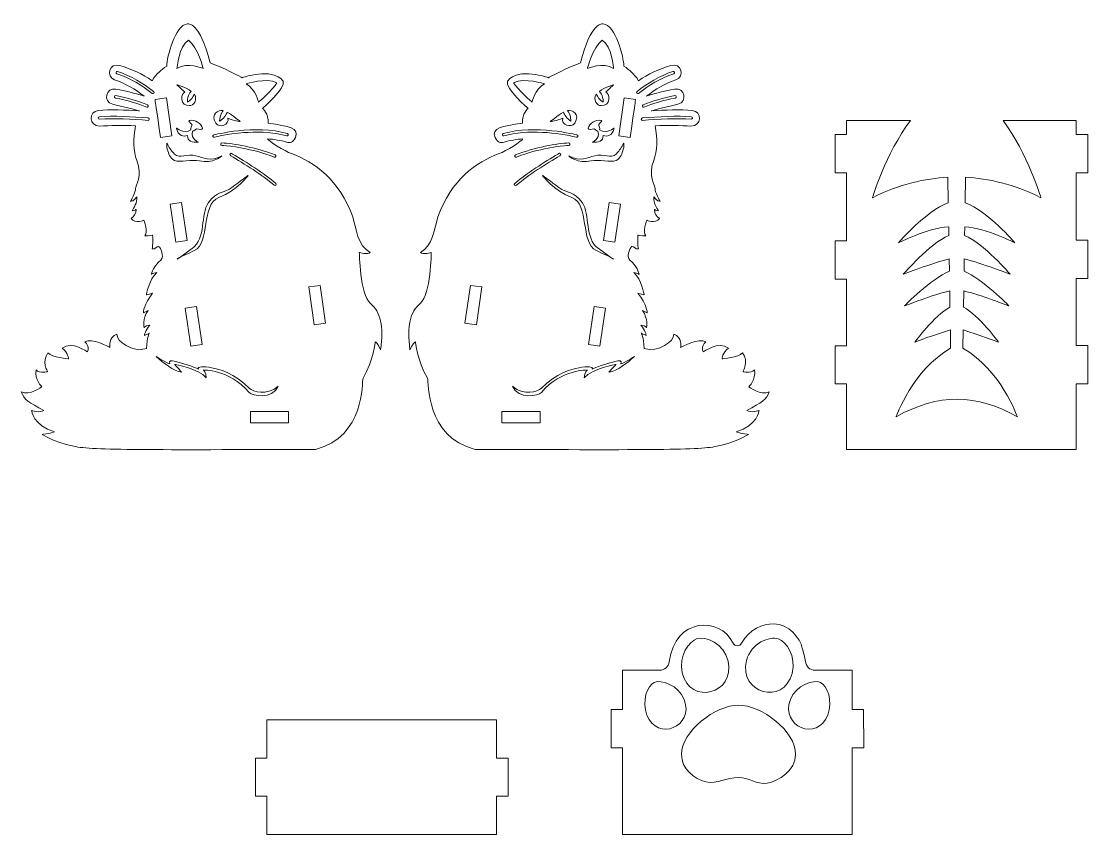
# Model space of a CAD drawing. Header units: inches. Extents: x 48 to 838, y 166 to 767.
import ezdxf

# ---------------------------------------------------------------- set-up
doc = ezdxf.new("R2010")
doc.units = ezdxf.units.IN
doc.header["$MEASUREMENT"] = 0
doc.layers.add('_U+0421_U+043B_U+043E_U+0439 1', color=7, linetype='Continuous')

# ---------------------------------------------------------------- blocks, each defined once
blk = doc.blocks.new('block 2')
at = {"layer": '_U+0421_U+043B_U+043E_U+0439 1', "color": 1, "lineweight": 9, "true_color": 0xff0000}
for points in [[(162.39, 604.01), (158.29, 632.04), (166.7, 633.28), (170.79, 605.25), (162.39, 604.01)], [(479.19, 605.25), (483.28, 633.28), (491.69, 632.04), (487.59, 604.01), (479.19, 605.25)], [(264.95, 542.85), (260.86, 570.88), (269.32, 572.09), (273.41, 544.05), (264.95, 542.85)], [(376.57, 544.05), (380.66, 572.09), (389.12, 570.88), (385.03, 542.85), (376.57, 544.05)], [(181.9, 528.34), (173.49, 527.09), (169.4, 555.13), (177.8, 556.37), (181.9, 528.34)], [(472.18, 556.37), (480.58, 555.13), (476.49, 527.09), (468.08, 528.34), (472.18, 556.37)], [(246, 470.35), (217.67, 470.35), (217.67, 478.85), (246, 478.85), (246, 470.35)], [(403.98, 478.85), (432.31, 478.85), (432.31, 470.35), (403.98, 470.35), (403.98, 478.85)]]:
    blk.add_lwpolyline(points, dxfattribs=at)
for points, knots in [([(306.42, 558.79), (298.72, 565.28), (298.32, 596.47), (298.32, 596.47), (298.32, 596.47), (304.8, 594.45), (306.42, 596.47), (297.1, 600.93), (295.89, 614.7), (293.46, 622.81), (283.73, 649.95), (265, 663.41), (248.19, 669.56), (243.06, 671.44), (230.83, 678.9), (230.46, 680.62), (234.97, 679.95), (240.23, 679.55), (244.44, 678), (246.76, 677.14), (249.5, 677.96), (251, 681.37), (254.21, 688.68), (246.23, 689.78), (230.88, 692.08), (231.35, 699.4), (226.61, 703.03), (226.61, 703.03), (226.61, 703.03), (243.76, 717.8), (242, 723.29), (233.49, 733.82), (211.62, 725.72), (211.62, 725.72), (211.62, 725.72), (196.62, 733.82), (187.85, 736.66), (180.29, 767.45), (171.14, 765.63), (171.14, 765.63), (161.65, 764.61), (155.91, 740.91), (155.7, 734.23), (151.33, 731.35), (148.48, 729.26), (144.93, 723.54), (138.04, 728.41), (129.45, 732.07), (121, 734.75), (113.21, 737.21), (110.18, 726.45), (117.13, 724.25), (124.95, 721.77), (132.53, 716.85), (139, 712.15), (139, 712.15), (125.21, 716.13), (118.13, 717.37), (110.43, 718.73), (108.39, 707.82), (115.69, 706.12), (122.13, 704.63), (135.5, 701.19), (135.5, 701.19), (125.44, 701.85), (113.46, 702.35), (105.06, 701.56), (97.69, 700.86), (97.96, 689.73), (106.06, 690), (113.44, 690.24), (123.42, 690.69), (132.65, 690.12), (130.88, 680.51), (130.78, 671.7), (133.62, 664.54), (138.28, 652.79), (132.2, 645.9), (132.61, 643.67), (133.01, 641.44), (128.86, 634.2), (128.86, 634.2), (128.86, 634.2), (131.9, 634.5), (133.57, 637.54), (134.03, 633.29), (131.29, 629.34), (130.08, 627.21), (132.05, 627.21), (133.11, 628.28), (133.11, 628.28), (132.91, 624.63), (131.49, 623.31), (129.27, 621.59), (132.61, 617.34), (138.79, 620.28), (138.79, 620.28), (138.79, 620.28), (142.33, 611.06), (139.39, 608.83), (143.34, 608.22), (145.27, 609.33), (145.27, 609.33), (145.27, 609.33), (145.67, 601.23), (144.86, 599), (147.19, 598.4), (148.21, 601.13), (149.73, 600.73), (151.25, 600.32), (154.08, 593.48), (151.35, 590.75), (146.17, 586.86), (144.53, 580.8), (144.37, 580.17), (144.44, 580.38), (144.94, 581.11), (148.31, 581.63), (142.54, 576.47), (140.71, 565.07), (140.71, 565.07), (140.71, 565.07), (141.32, 565.07), (145.27, 566.29), (138.74, 558.39), (138.43, 551.85), (138.43, 551.85), (138.43, 551.85), (141.93, 553.42), (141.93, 553.42), (137.47, 547.35), (138.99, 540.76), (138.99, 540.76), (138.99, 540.76), (138.89, 541.98), (143.14, 542.59), (139.8, 538.94), (139.19, 534.99), (139.19, 534.99), (139.19, 534.99), (142.84, 536.81), (142.84, 536.81), (142.84, 536.81), (141.02, 534.08), (140.71, 525.26), (130.38, 522.23), (118.23, 530.74), (118.83, 535.9), (112.45, 533.77), (113.67, 526.18), (113.67, 526.18), (113.67, 526.18), (99.69, 533.77), (95.13, 530.31), (99.08, 526.85), (96.96, 522.83), (96.96, 522.83), (96.96, 522.83), (85.41, 531.34), (78.33, 525.57), (82.81, 522.23), (82.98, 517.73), (82.98, 517.73), (82.98, 517.73), (70.82, 518.58), (67.78, 522.23), (62.92, 515.54), (67.48, 508.25), (67.48, 508.25), (67.48, 508.25), (61.71, 506.73), (58.97, 509.46), (57.76, 502.17), (63.23, 497.01), (63.23, 497.01), (63.23, 497.01), (54.11, 490.02), (48.03, 493.36), (49.85, 487.28), (53.81, 485.76), (64.74, 479.38), (61.4, 477.56), (55.63, 479.38), (55.63, 479.38), (55.63, 479.38), (56.54, 468.44), (72.65, 463.58), (68.09, 462.37), (63.53, 461.76), (63.53, 461.76), (63.53, 461.76), (70.81, 456.62), (86.93, 453), (101.11, 449.82), (143.82, 450.54), (265.88, 450.54), (302.85, 460.45), (299.94, 500.45), (301.15, 503.29), (308.85, 516.66), (310.07, 530.31), (310.07, 530.31), (310.07, 530.31), (312.5, 528.81), (314.12, 524.36), (316.55, 542.18), (314.12, 552.31), (306.42, 558.79)], [0, 0, 0, 0, 1, 1, 1, 2, 2, 2, 3, 3, 3, 4, 4, 4, 5, 5, 5, 6, 6, 6, 7, 7, 7, 8, 8, 8, 9, 9, 9, 10, 10, 10, 11, 11, 11, 12, 12, 12, 13, 13, 13, 14, 14, 14, 15, 15, 15, 16, 16, 16, 17, 17, 17, 18, 18, 18, 19, 19, 19, 20, 20, 20, 21, 21, 21, 22, 22, 22, 23, 23, 23, 24, 24, 24, 25, 25, 25, 26, 26, 26, 27, 27, 27, 28, 28, 28, 29, 29, 29, 30, 30, 30, 31, 31, 31, 32, 32, 32, 33, 33, 33, 34, 34, 34, 35, 35, 35, 36, 36, 36, 37, 37, 37, 38, 38, 38, 39, 39, 39, 40, 40, 40, 41, 41, 41, 42, 42, 42, 43, 43, 43, 44, 44, 44, 45, 45, 45, 46, 46, 46, 47, 47, 47, 48, 48, 48, 49, 49, 49, 50, 50, 50, 51, 51, 51, 52, 52, 52, 53, 53, 53, 54, 54, 54, 55, 55, 55, 56, 56, 56, 57, 57, 57, 58, 58, 58, 59, 59, 59, 60, 60, 60, 61, 61, 61, 62, 62, 62, 63, 63, 63, 64, 64, 64, 65, 65, 65, 66, 66, 66, 67, 67, 67, 68, 68, 68, 69, 69, 69, 69]), ([(335.86, 524.36), (337.48, 528.81), (339.91, 530.31), (339.91, 530.31), (339.91, 530.31), (341.13, 516.66), (348.83, 503.29), (350.04, 500.45), (347.13, 460.45), (384.1, 450.54), (506.16, 450.54), (548.87, 449.82), (563.05, 453), (579.17, 456.62), (586.45, 461.76), (586.45, 461.76), (586.45, 461.76), (581.89, 462.37), (577.33, 463.58), (593.44, 468.44), (594.35, 479.38), (594.35, 479.38), (594.35, 479.38), (588.58, 477.56), (585.24, 479.38), (596.17, 485.76), (600.13, 487.28), (601.95, 493.36), (595.87, 490.02), (586.76, 497.01), (586.76, 497.01), (586.76, 497.01), (592.22, 502.17), (591.01, 509.46), (588.27, 506.73), (582.5, 508.25), (582.5, 508.25), (582.5, 508.25), (587.06, 515.54), (582.2, 522.23), (579.16, 518.58), (567, 517.73), (567, 517.73), (567, 517.73), (567.17, 522.23), (571.65, 525.57), (564.57, 531.34), (553.03, 522.83), (553.03, 522.83), (553.03, 522.83), (550.9, 526.85), (554.85, 530.31), (550.29, 533.77), (536.31, 526.18), (536.31, 526.18), (536.31, 526.18), (537.53, 533.77), (531.15, 535.9), (531.75, 530.73), (519.6, 522.23), (509.27, 525.26), (508.96, 534.08), (507.14, 536.81), (507.14, 536.81), (507.14, 536.81), (510.79, 534.99), (510.79, 534.99), (510.79, 534.99), (510.18, 538.94), (506.84, 542.59), (511.09, 541.98), (510.99, 540.76), (510.99, 540.76), (510.99, 540.76), (512.51, 547.35), (508.05, 553.42), (508.05, 553.42), (511.55, 551.85), (511.55, 551.85), (511.55, 551.85), (511.24, 558.39), (504.71, 566.29), (508.66, 565.07), (509.27, 565.07), (509.27, 565.07), (509.27, 565.07), (507.45, 576.47), (501.67, 581.63), (505.04, 581.11), (505.54, 580.38), (505.61, 580.17), (505.45, 580.8), (503.82, 586.86), (498.63, 590.75), (495.9, 593.48), (498.73, 600.32), (500.25, 600.73), (501.77, 601.13), (502.79, 598.4), (505.12, 599), (504.31, 601.23), (504.71, 609.33), (504.71, 609.33), (504.71, 609.33), (506.64, 608.22), (510.59, 608.83), (507.65, 611.06), (511.19, 620.28), (511.19, 620.28), (511.19, 620.28), (517.37, 617.34), (520.72, 621.59), (518.49, 623.31), (517.07, 624.63), (516.87, 628.28), (516.87, 628.28), (517.93, 627.21), (519.91, 627.21), (518.69, 629.34), (515.96, 633.29), (516.41, 637.54), (518.08, 634.5), (521.12, 634.2), (521.12, 634.2), (521.12, 634.2), (516.97, 641.44), (517.37, 643.67), (517.78, 645.9), (511.7, 652.79), (516.36, 664.54), (519.2, 671.7), (519.1, 680.51), (517.33, 690.12), (526.57, 690.69), (536.54, 690.24), (543.92, 690), (552.02, 689.73), (552.3, 700.86), (544.92, 701.56), (536.53, 702.35), (524.54, 701.85), (514.48, 701.19), (514.48, 701.19), (527.86, 704.63), (534.29, 706.12), (541.59, 707.82), (539.55, 718.73), (531.86, 717.37), (524.77, 716.13), (510.98, 712.15), (510.98, 712.15), (517.45, 716.85), (525.03, 721.77), (532.86, 724.25), (539.81, 726.45), (536.78, 737.21), (528.98, 734.75), (520.53, 732.07), (511.95, 728.41), (505.05, 723.54), (501.51, 729.26), (498.65, 731.35), (494.28, 734.23), (494.08, 740.91), (488.33, 764.61), (478.85, 765.63), (478.85, 765.63), (469.69, 767.45), (462.13, 736.66), (453.36, 733.82), (438.37, 725.72), (438.37, 725.72), (438.37, 725.72), (416.49, 733.82), (407.98, 723.29), (406.22, 717.8), (423.38, 703.03), (423.38, 703.03), (423.38, 703.03), (418.63, 699.4), (419.1, 692.08), (403.75, 689.78), (395.78, 688.68), (398.98, 681.37), (400.48, 677.96), (403.22, 677.14), (405.54, 678), (409.76, 679.55), (415.01, 679.95), (419.52, 680.62), (419.16, 678.9), (406.92, 671.44), (401.79, 669.56), (384.98, 663.41), (366.25, 649.95), (356.52, 622.81), (354.09, 614.7), (352.88, 600.93), (343.56, 596.47), (345.18, 594.45), (351.66, 596.47), (351.66, 596.47), (351.66, 596.47), (351.26, 565.28), (343.56, 558.79), (335.86, 552.31), (333.43, 542.18), (335.86, 524.36)], [0, 0, 0, 0, 1, 1, 1, 2, 2, 2, 3, 3, 3, 4, 4, 4, 5, 5, 5, 6, 6, 6, 7, 7, 7, 8, 8, 8, 9, 9, 9, 10, 10, 10, 11, 11, 11, 12, 12, 12, 13, 13, 13, 14, 14, 14, 15, 15, 15, 16, 16, 16, 17, 17, 17, 18, 18, 18, 19, 19, 19, 20, 20, 20, 21, 21, 21, 22, 22, 22, 23, 23, 23, 24, 24, 24, 25, 25, 25, 26, 26, 26, 27, 27, 27, 28, 28, 28, 29, 29, 29, 30, 30, 30, 31, 31, 31, 32, 32, 32, 33, 33, 33, 34, 34, 34, 35, 35, 35, 36, 36, 36, 37, 37, 37, 38, 38, 38, 39, 39, 39, 40, 40, 40, 41, 41, 41, 42, 42, 42, 43, 43, 43, 44, 44, 44, 45, 45, 45, 46, 46, 46, 47, 47, 47, 48, 48, 48, 49, 49, 49, 50, 50, 50, 51, 51, 51, 52, 52, 52, 53, 53, 53, 54, 54, 54, 55, 55, 55, 56, 56, 56, 57, 57, 57, 58, 58, 58, 59, 59, 59, 60, 60, 60, 61, 61, 61, 62, 62, 62, 63, 63, 63, 64, 64, 64, 65, 65, 65, 66, 66, 66, 67, 67, 67, 68, 68, 68, 69, 69, 69, 69]), ([(171.84, 753.41), (178.88, 748.01), (182.73, 732.57), (182.73, 732.57), (182.73, 732.57), (170.94, 737.52), (163.3, 732.57), (163.3, 732.57), (164.49, 749.39), (171.84, 753.41)], [0, 0, 0, 0, 1, 1, 1, 2, 2, 2, 3, 3, 3, 3]), ([(486.68, 732.57), (479.04, 737.52), (467.25, 732.57), (467.25, 732.57), (467.25, 732.57), (471.1, 748.01), (478.14, 753.41), (485.49, 749.39), (486.68, 732.57), (486.68, 732.57)], [0, 0, 0, 0, 1, 1, 1, 2, 2, 2, 3, 3, 3, 3]), ([(144.85, 714.13), (137.36, 720.02), (128.68, 725.45), (118.81, 728.57), (117.68, 728.93), (118.22, 730.64), (119.35, 730.28), (129.44, 727.09), (138.36, 721.51), (145.96, 715.54), (146.89, 714.82), (145.78, 713.41), (144.85, 714.13)], [0, 0, 0, 0, 1, 1, 1, 2, 2, 2, 3, 3, 3, 4, 4, 4, 4]), ([(504.02, 715.54), (511.62, 721.51), (520.54, 727.09), (530.63, 730.28), (531.76, 730.64), (532.3, 728.93), (531.17, 728.57), (521.3, 725.45), (512.62, 720.02), (505.13, 714.13), (504.2, 713.41), (503.09, 714.82), (504.02, 715.54)], [0, 0, 0, 0, 1, 1, 1, 2, 2, 2, 3, 3, 3, 4, 4, 4, 4]), ([(173.87, 715.64), (173.87, 715.64), (170.88, 712.84), (171.11, 707.74), (173.45, 708.97), (175.26, 711.68), (176.26, 713.46), (178.64, 709.53), (175.6, 704.89), (172.53, 705.08), (169.35, 705.28), (167.27, 706.07), (166.84, 709.84), (166.52, 712.71), (167.68, 714.55), (169.12, 714.92), (167.83, 716.23), (164.38, 719.5), (163.3, 720.45), (163.3, 720.45), (169.98, 718.64), (173.87, 715.64)], [0, 0, 0, 0, 1, 1, 1, 2, 2, 2, 3, 3, 3, 4, 4, 4, 5, 5, 5, 6, 6, 6, 7, 7, 7, 7]), ([(237.34, 722.04), (234.64, 717.09), (223.7, 707.65), (223.7, 707.65), (223.7, 707.65), (221.9, 716.79), (214.56, 721.29), (214.56, 721.29), (229.4, 725.94), (237.34, 722.04)], [0, 0, 0, 0, 1, 1, 1, 2, 2, 2, 3, 3, 3, 3]), ([(435.42, 721.29), (428.08, 716.79), (426.28, 707.65), (426.28, 707.65), (426.28, 707.65), (415.34, 717.09), (412.64, 722.04), (420.59, 725.94), (435.42, 721.29), (435.42, 721.29)], [0, 0, 0, 0, 1, 1, 1, 2, 2, 2, 3, 3, 3, 3]), ([(486.68, 720.45), (485.6, 719.5), (482.15, 716.24), (480.86, 714.92), (482.3, 714.55), (483.46, 712.71), (483.14, 709.84), (482.71, 706.07), (480.63, 705.28), (477.45, 705.08), (474.38, 704.89), (471.34, 709.54), (473.72, 713.46), (474.72, 711.68), (476.53, 708.97), (478.87, 707.74), (479.11, 712.84), (476.11, 715.64), (476.11, 715.64), (480, 718.64), (486.68, 720.45), (486.68, 720.45)], [0, 0, 0, 0, 1, 1, 1, 2, 2, 2, 3, 3, 3, 4, 4, 4, 5, 5, 5, 6, 6, 6, 7, 7, 7, 7]), ([(117.73, 710.68), (116.56, 710.88), (116.86, 712.65), (118.04, 712.45), (126.61, 710.95), (134.88, 708.23), (141.52, 705.64), (142.59, 705.22), (141.98, 703.53), (140.86, 703.96), (134.32, 706.52), (126.17, 709.2), (117.73, 710.68)], [0, 0, 0, 0, 1, 1, 1, 2, 2, 2, 3, 3, 3, 4, 4, 4, 4]), ([(151.14, 681.51), (147.46, 706.71), (147.65, 705.35), (147.04, 709.54), (147.04, 709.54), (155.45, 710.78), (155.45, 710.78), (155.45, 710.78), (159.54, 682.75), (159.54, 682.75), (159.54, 682.75), (151.14, 681.51), (151.14, 681.51)], [0, 0, 0, 0, 1, 1, 1, 2, 2, 2, 3, 3, 3, 4, 4, 4, 4]), ([(490.44, 682.75), (490.44, 682.75), (494.53, 710.78), (494.53, 710.78), (494.53, 710.78), (502.94, 709.54), (502.94, 709.54), (502.33, 705.35), (502.52, 706.71), (498.84, 681.51), (498.84, 681.51), (490.44, 682.75), (490.44, 682.75)], [0, 0, 0, 0, 1, 1, 1, 2, 2, 2, 3, 3, 3, 4, 4, 4, 4]), ([(509.12, 703.96), (508, 703.53), (507.39, 705.22), (508.47, 705.64), (515.1, 708.23), (523.38, 710.95), (531.94, 712.45), (533.12, 712.65), (533.42, 710.88), (532.26, 710.68), (523.81, 709.2), (515.66, 706.52), (509.12, 703.96)], [0, 0, 0, 0, 1, 1, 1, 2, 2, 2, 3, 3, 3, 4, 4, 4, 4]), ([(141.85, 694.19), (130.43, 695.14), (115.98, 695.92), (105.98, 694.97), (104.8, 694.86), (104.62, 696.65), (105.81, 696.76), (115.92, 697.72), (130.49, 696.94), (142, 695.98), (143.16, 695.89), (143.04, 694.1), (141.85, 694.19)], [0, 0, 0, 0, 1, 1, 1, 2, 2, 2, 3, 3, 3, 4, 4, 4, 4]), ([(173.65, 687.05), (172.86, 688.5), (174.9, 690.04), (174.19, 691.22), (173.39, 692.55), (171.18, 693.68), (172.54, 693.96), (176.7, 695.53), (181.3, 691.45), (182.28, 688.46), (182.28, 688.46), (181.63, 686.86), (179.13, 687.76), (177.05, 688.51), (176.18, 686.02), (174.9, 686.12), (173.15, 680.12), (179.24, 677.97), (179.24, 677.97), (174.81, 677.84), (170.74, 678.57), (171.18, 682.96), (163.74, 680.87), (163, 688.46), (163, 688.46), (163, 688.46), (167.73, 684.02), (173.65, 687.05)], [0, 0, 0, 0, 1, 1, 1, 2, 2, 2, 3, 3, 3, 4, 4, 4, 5, 5, 5, 6, 6, 6, 7, 7, 7, 8, 8, 8, 9, 9, 9, 9]), ([(197.59, 701.43), (197.12, 700.95), (194.7, 698.22), (194.91, 693.62), (197.68, 695.06), (199.72, 698.6), (200.53, 700.2), (204.55, 697.9), (210.21, 693.26), (210.21, 693.26), (210.21, 693.26), (205.31, 693.65), (201.02, 695.75), (202.42, 690.85), (194.72, 688.16), (192.02, 692.15), (188, 698.83), (193.69, 702.07), (197.59, 701.43)], [0, 0, 0, 0, 1, 1, 1, 2, 2, 2, 3, 3, 3, 4, 4, 4, 5, 5, 5, 6, 6, 6, 6]), ([(457.96, 692.16), (455.26, 688.16), (447.57, 690.86), (448.96, 695.75), (444.67, 693.65), (439.77, 693.26), (439.77, 693.26), (439.77, 693.26), (445.43, 697.9), (449.45, 700.2), (450.26, 698.6), (452.3, 695.07), (455.07, 693.62), (455.28, 698.23), (452.86, 700.95), (452.39, 701.43), (456.29, 702.07), (461.98, 698.83), (457.96, 692.16)], [0, 0, 0, 0, 1, 1, 1, 2, 2, 2, 3, 3, 3, 4, 4, 4, 5, 5, 5, 6, 6, 6, 6]), ([(486.98, 688.46), (486.98, 688.46), (486.24, 680.87), (478.8, 682.96), (479.24, 678.57), (475.17, 677.84), (470.75, 677.97), (470.75, 677.97), (476.83, 680.12), (475.08, 686.12), (473.8, 686.02), (472.93, 688.51), (470.85, 687.76), (468.35, 686.86), (467.7, 688.46), (467.7, 688.46), (468.68, 691.45), (473.28, 695.53), (477.44, 693.96), (478.8, 693.68), (476.59, 692.55), (475.79, 691.22), (475.08, 690.04), (477.12, 688.5), (476.33, 687.05), (482.25, 684.02), (486.98, 688.46), (486.98, 688.46)], [0, 0, 0, 0, 1, 1, 1, 2, 2, 2, 3, 3, 3, 4, 4, 4, 5, 5, 5, 6, 6, 6, 7, 7, 7, 8, 8, 8, 9, 9, 9, 9]), ([(507.98, 695.99), (519.49, 696.94), (534.06, 697.72), (544.17, 696.76), (545.36, 696.65), (545.18, 694.86), (544.01, 694.97), (534, 695.92), (519.56, 695.14), (508.13, 694.19), (506.94, 694.1), (506.82, 695.89), (507.98, 695.99)], [0, 0, 0, 0, 1, 1, 1, 2, 2, 2, 3, 3, 3, 4, 4, 4, 4]), ([(190.51, 683.36), (190.81, 683.45), (221.29, 691.43), (245.06, 684.34), (246.2, 684), (245.69, 682.27), (244.55, 682.61), (227.36, 687.74), (203.7, 685.01), (190.97, 681.63), (189.83, 681.31), (189.35, 683.05), (190.51, 683.36)], [0, 0, 0, 0, 1, 1, 1, 2, 2, 2, 3, 3, 3, 4, 4, 4, 4]), ([(459.01, 681.63), (446.28, 685.01), (422.62, 687.74), (405.43, 682.61), (404.29, 682.27), (403.78, 684), (404.92, 684.34), (428.69, 691.43), (459.17, 683.45), (459.47, 683.36), (460.63, 683.05), (460.15, 681.31), (459.01, 681.63)], [0, 0, 0, 0, 1, 1, 1, 2, 2, 2, 3, 3, 3, 4, 4, 4, 4]), ([(775.07, 693.97), (793.45, 669.45), (803.15, 636.91), (803.15, 636.91), (783.15, 647.08), (764.07, 651.17), (747.3, 652.02), (747.3, 652.02), (747, 633.18), (747, 633.18), (763.86, 626.84), (783.77, 603.65), (783.77, 603.65), (783.77, 603.65), (763.12, 614.16), (746.71, 615.48), (746.71, 615.48), (746.61, 608.95), (746.61, 608.95), (760.6, 603.29), (780.33, 580.26), (780.33, 580.26), (780.33, 580.26), (759.37, 588.39), (746.33, 591.67), (746.33, 591.67), (746.18, 582.65), (746.18, 582.65), (759.6, 577.03), (779.43, 556.9), (779.43, 556.9), (779.43, 556.9), (757.66, 565.34), (745.95, 567.92), (745.95, 567.92), (745.75, 555.93), (745.75, 555.93), (757.34, 549.9), (771.73, 530.05), (771.73, 530.05), (771.73, 530.05), (756.7, 535.88), (745.48, 539.07), (745.48, 539.07), (745.27, 525.48), (745.27, 525.48), (773.33, 509.84), (785.68, 474.77), (785.68, 474.77), (755.5, 491.85), (727.04, 492.42), (695.85, 474.77), (695.85, 474.77), (708.2, 509.84), (736.26, 525.48), (736.26, 525.48), (736.04, 539.07), (736.04, 539.07), (724.83, 535.89), (709.79, 530.05), (709.79, 530.05), (709.79, 530.05), (724.19, 549.9), (735.77, 555.93), (735.77, 555.93), (735.58, 567.92), (735.58, 567.92), (723.87, 565.34), (702.1, 556.9), (702.1, 556.9), (702.1, 556.9), (721.93, 577.03), (735.34, 582.65), (735.34, 582.65), (735.2, 591.67), (735.2, 591.67), (722.16, 588.4), (701.19, 580.26), (701.19, 580.26), (701.19, 580.26), (720.93, 603.29), (734.92, 608.95), (734.92, 608.95), (734.81, 615.48), (734.81, 615.48), (718.4, 614.16), (697.75, 603.65), (697.75, 603.65), (697.75, 603.65), (717.66, 626.84), (734.53, 633.18), (734.53, 633.18), (734.23, 652.02), (734.23, 652.02), (717.46, 651.17), (698.37, 647.08), (678.37, 636.91), (678.37, 636.91), (688.07, 669.45), (706.43, 693.97), (706.43, 693.97), (659.16, 693.97), (659.16, 693.97), (659.16, 693.97), (659.16, 683.65), (659.16, 683.65), (659.16, 683.65), (650.66, 683.65), (650.66, 683.65), (650.66, 683.65), (650.66, 655.32), (650.66, 655.32), (650.66, 655.32), (659.16, 655.32), (659.16, 655.32), (659.16, 655.32), (659.16, 605.03), (659.16, 605.03), (659.16, 605.03), (650.66, 605.03), (650.66, 605.03), (650.66, 605.03), (650.66, 576.7), (650.66, 576.7), (650.66, 576.7), (659.16, 576.7), (659.16, 576.7), (659.16, 576.7), (659.16, 527.44), (659.16, 527.44), (659.16, 527.44), (650.66, 527.44), (650.66, 527.44), (650.66, 527.44), (650.66, 499.11), (650.66, 499.11), (650.66, 499.11), (659.16, 499.11), (659.16, 499.11), (659.16, 499.11), (659.16, 450.54), (659.16, 450.54), (659.16, 450.54), (829.24, 450.54), (829.24, 450.54), (829.24, 450.54), (829.24, 499.13), (829.24, 499.13), (829.24, 499.13), (837.73, 499.13), (837.73, 499.13), (837.73, 499.13), (837.73, 527.45), (837.73, 527.45), (837.73, 527.45), (829.24, 527.45), (829.24, 527.45), (829.24, 527.45), (829.24, 577.23), (829.24, 577.23), (829.24, 577.23), (837.73, 577.23), (837.73, 577.23), (837.73, 577.23), (837.73, 605.55), (837.73, 605.55), (837.73, 605.55), (829.24, 605.55), (829.24, 605.55), (829.24, 605.55), (829.24, 655.33), (829.24, 655.33), (829.24, 655.33), (837.73, 655.33), (837.73, 655.33), (837.73, 655.33), (837.73, 683.65), (837.73, 683.65), (837.73, 683.65), (829.24, 683.65), (829.24, 683.65), (829.24, 683.65), (829.24, 693.97), (829.24, 693.97), (829.24, 693.97), (775.07, 693.97), (775.07, 693.97), (775.07, 693.97), (775.07, 693.97), (775.07, 693.97)], [0, 0, 0, 0, 1, 1, 1, 2, 2, 2, 3, 3, 3, 4, 4, 4, 5, 5, 5, 6, 6, 6, 7, 7, 7, 8, 8, 8, 9, 9, 9, 10, 10, 10, 11, 11, 11, 12, 12, 12, 13, 13, 13, 14, 14, 14, 15, 15, 15, 16, 16, 16, 17, 17, 17, 18, 18, 18, 19, 19, 19, 20, 20, 20, 21, 21, 21, 22, 22, 22, 23, 23, 23, 24, 24, 24, 25, 25, 25, 26, 26, 26, 27, 27, 27, 28, 28, 28, 29, 29, 29, 30, 30, 30, 31, 31, 31, 32, 32, 32, 33, 33, 33, 34, 34, 34, 35, 35, 35, 36, 36, 36, 37, 37, 37, 38, 38, 38, 39, 39, 39, 40, 40, 40, 41, 41, 41, 42, 42, 42, 43, 43, 43, 44, 44, 44, 45, 45, 45, 46, 46, 46, 47, 47, 47, 48, 48, 48, 49, 49, 49, 50, 50, 50, 51, 51, 51, 52, 52, 52, 53, 53, 53, 54, 54, 54, 55, 55, 55, 56, 56, 56, 57, 57, 57, 58, 58, 58, 59, 59, 59, 60, 60, 60, 61, 61, 61, 62, 62, 62, 63, 63, 63, 63]), ([(177.33, 668), (183.06, 666.33), (187.36, 663.58), (196.56, 667.81), (196.56, 667.81), (189.97, 661.84), (179.87, 664.23), (174.6, 665.48), (165.39, 662.69), (161.49, 664.57), (157.59, 666.46), (157.34, 669.49), (156.14, 672.92), (155.65, 674.32), (155.7, 677.27), (155.7, 677.27), (157.81, 674.05), (158.38, 672.27), (161.49, 669.2), (165.13, 665.6), (170.84, 669.89), (177.33, 668)], [0, 0, 0, 0, 1, 1, 1, 2, 2, 2, 3, 3, 3, 4, 4, 4, 5, 5, 5, 6, 6, 6, 7, 7, 7, 7]), ([(235.99, 668.58), (237.09, 668.13), (236.41, 666.46), (235.31, 666.91), (227.21, 670.22), (218.7, 672.31), (211.72, 673.62), (196.67, 676.34), (195.59, 675.03), (195.69, 676.63), (195.72, 677.13), (196.15, 677.5), (196.64, 677.47), (204.67, 676.99), (221.89, 674.33), (235.99, 668.58)], [0, 0, 0, 0, 1, 1, 1, 2, 2, 2, 3, 3, 3, 4, 4, 4, 5, 5, 5, 5]), ([(453.34, 677.47), (453.83, 677.5), (454.26, 677.13), (454.29, 676.63), (454.39, 675.03), (453.31, 676.34), (438.26, 673.62), (431.28, 672.31), (422.77, 670.22), (414.67, 666.91), (413.57, 666.46), (412.89, 668.13), (413.99, 668.58), (428.09, 674.33), (445.31, 676.99), (453.34, 677.47)], [0, 0, 0, 0, 1, 1, 1, 2, 2, 2, 3, 3, 3, 4, 4, 4, 5, 5, 5, 5]), ([(488.49, 669.2), (491.6, 672.27), (492.17, 674.05), (494.28, 677.27), (494.28, 677.27), (494.32, 674.32), (493.84, 672.92), (492.64, 669.49), (492.39, 666.46), (488.49, 664.57), (484.59, 662.69), (475.38, 665.48), (470.11, 664.23), (460, 661.84), (453.42, 667.81), (453.42, 667.81), (462.62, 663.58), (466.92, 666.33), (472.65, 668), (479.14, 669.89), (484.85, 665.6), (488.49, 669.2)], [0, 0, 0, 0, 1, 1, 1, 2, 2, 2, 3, 3, 3, 4, 4, 4, 5, 5, 5, 6, 6, 6, 7, 7, 7, 7]), ([(204.53, 669.23), (214.25, 663.44), (227.98, 654.94), (236.53, 647.49), (237.43, 646.71), (236.24, 645.36), (235.35, 646.14), (226.75, 653.63), (212.8, 662.22), (203.1, 667.99), (201.54, 668.96), (202.91, 670.66), (204.53, 669.23)], [0, 0, 0, 0, 1, 1, 1, 2, 2, 2, 3, 3, 3, 4, 4, 4, 4]), ([(446.88, 667.99), (437.18, 662.22), (423.23, 653.63), (414.63, 646.14), (413.74, 645.36), (412.55, 646.71), (413.45, 647.49), (422.01, 654.94), (435.73, 663.44), (445.45, 669.23), (447.07, 670.66), (448.44, 668.96), (446.88, 667.99)], [0, 0, 0, 0, 1, 1, 1, 2, 2, 2, 3, 3, 3, 4, 4, 4, 4]), ([(176.1, 597.76), (172.13, 595.82), (166.37, 593.56), (163.46, 591.47), (163.75, 591.71), (174.26, 599.15), (174.6, 599.38), (185.1, 606.76), (180.46, 624.54), (186.6, 633.38), (192.75, 642.22), (197.92, 639.8), (203.91, 644.44), (209.91, 649.09), (216.07, 653.47), (216.07, 653.47), (216.07, 653.47), (207.81, 642.19), (194.32, 637.1), (180.83, 632), (188.39, 603.75), (176.1, 597.76)], [0, 0, 0, 0, 1, 1, 1, 2, 2, 2, 3, 3, 3, 4, 4, 4, 5, 5, 5, 6, 6, 6, 7, 7, 7, 7]), ([(455.66, 637.1), (442.17, 642.19), (433.91, 653.47), (433.91, 653.47), (433.91, 653.47), (440.07, 649.09), (446.06, 644.44), (452.06, 639.8), (457.23, 642.22), (463.38, 633.38), (469.52, 624.54), (464.88, 606.76), (475.38, 599.38), (475.71, 599.15), (486.23, 591.71), (486.52, 591.47), (483.61, 593.56), (477.85, 595.82), (473.88, 597.76), (461.59, 603.75), (469.15, 632), (455.66, 637.1)], [0, 0, 0, 0, 1, 1, 1, 2, 2, 2, 3, 3, 3, 4, 4, 4, 5, 5, 5, 6, 6, 6, 7, 7, 7, 7]), ([(185.03, 503.7), (179.18, 510.6), (161.5, 513.59), (161.5, 513.59), (161.5, 513.59), (164.2, 510.9), (166.74, 507.75), (160.72, 508.66), (153.02, 514.75), (147.93, 519.37), (147.93, 519.37), (155.95, 514.34), (157.9, 514.04), (156.85, 516.44), (158.95, 516.74), (162.4, 515.69), (165.85, 514.64), (175.89, 511.95), (179.19, 510.15), (177.99, 511.95), (183.01, 512.55), (188.96, 511.05), (194.92, 509.55), (205.57, 507.75), (216.96, 495.76), (219.51, 493.66), (229.71, 489.91), (238.25, 497.41), (233.9, 487.21), (219.06, 490.21), (216.81, 492.91), (201.52, 510.3), (182.73, 509.4), (182.73, 509.4), (182.73, 509.4), (185.03, 507.9), (185.03, 503.7)], [0, 0, 0, 0, 1, 1, 1, 2, 2, 2, 3, 3, 3, 4, 4, 4, 5, 5, 5, 6, 6, 6, 7, 7, 7, 8, 8, 8, 9, 9, 9, 10, 10, 10, 11, 11, 11, 12, 12, 12, 12]), ([(467.25, 509.4), (467.25, 509.4), (448.46, 510.3), (433.18, 492.91), (430.93, 490.21), (416.08, 487.21), (411.74, 497.41), (420.27, 489.91), (430.48, 493.66), (433.03, 495.76), (444.42, 507.75), (455.06, 509.55), (461.02, 511.05), (466.98, 512.55), (472, 511.95), (470.8, 510.15), (474.09, 511.95), (484.14, 514.65), (487.58, 515.69), (491.03, 516.74), (493.13, 516.44), (492.08, 514.05), (494.03, 514.35), (502.05, 519.37), (502.05, 519.37), (496.96, 514.75), (489.26, 508.66), (483.24, 507.75), (485.79, 510.9), (488.48, 513.6), (488.48, 513.6), (488.48, 513.6), (470.8, 510.6), (464.95, 503.7), (464.95, 507.9), (467.25, 509.4), (467.25, 509.4)], [0, 0, 0, 0, 1, 1, 1, 2, 2, 2, 3, 3, 3, 4, 4, 4, 5, 5, 5, 6, 6, 6, 7, 7, 7, 8, 8, 8, 9, 9, 9, 10, 10, 10, 11, 11, 11, 12, 12, 12, 12]), ([(484.77, 229.8), (484.77, 229.8), (484.74, 258.13), (484.74, 258.13), (484.74, 258.13), (493.23, 258.14), (493.23, 258.14), (493.23, 258.14), (493.23, 287.3), (493.23, 287.3), (493.23, 287.3), (509.55, 287.3), (520.75, 287.3), (524.36, 287.3), (527.35, 290), (527.82, 293.58), (532.19, 326.34), (565.38, 327.35), (575.08, 307.36), (576.34, 304.76), (580.08, 304.76), (581.46, 307.3), (587.19, 317.87), (597.17, 321.55), (605.21, 321.56), (616.26, 321.56), (624.84, 310.99), (626.41, 303.6), (627.14, 300.21), (628.29, 296.97), (628.69, 293.7), (629.14, 290.07), (632.13, 287.3), (635.78, 287.3), (647.03, 287.3), (663.31, 287.3), (663.31, 287.3), (663.31, 287.3), (663.31, 258.13), (663.31, 258.13), (663.31, 258.13), (671.82, 258.14), (671.82, 258.14), (671.82, 258.14), (671.85, 229.81), (671.85, 229.81), (671.85, 229.81), (663.34, 229.8), (663.34, 229.8), (663.34, 229.8), (663.31, 165.59), (663.31, 165.59), (663.31, 165.59), (493.23, 165.59), (493.23, 165.59), (493.23, 165.59), (493.23, 229.81), (493.23, 229.81), (493.23, 229.81), (484.77, 229.8), (484.77, 229.8)], [0, 0, 0, 0, 1, 1, 1, 2, 2, 2, 3, 3, 3, 4, 4, 4, 5, 5, 5, 6, 6, 6, 7, 7, 7, 8, 8, 8, 9, 9, 9, 10, 10, 10, 11, 11, 11, 12, 12, 12, 13, 13, 13, 14, 14, 14, 15, 15, 15, 16, 16, 16, 17, 17, 17, 18, 18, 18, 19, 19, 19, 20, 20, 20, 20]), ([(537.53, 285.34), (543.1, 260.95), (577.03, 269.67), (571.46, 294.05), (568.5, 307), (554.74, 312.69), (548.57, 310.62), (542.4, 308.56), (534.57, 298.29), (537.53, 285.34)], [0, 0, 0, 0, 1, 1, 1, 2, 2, 2, 3, 3, 3, 3]), ([(618.78, 284.96), (622.04, 297.83), (614.66, 308.29), (608.54, 310.5), (602.42, 312.72), (588.33, 307.37), (585.07, 294.49), (578.91, 270.25), (612.62, 260.71), (618.78, 284.96)], [0, 0, 0, 0, 1, 1, 1, 2, 2, 2, 3, 3, 3, 3]), ([(538.97, 265.53), (534.91, 276.13), (521.64, 280.72), (516.67, 278.23), (511.7, 275.74), (507.26, 264.69), (511.31, 254.09), (518.94, 234.13), (546.6, 245.58), (538.97, 265.53)], [0, 0, 0, 0, 1, 1, 1, 2, 2, 2, 3, 3, 3, 3]), ([(639.87, 278.23), (634.9, 280.72), (621.63, 276.13), (617.57, 265.53), (609.94, 245.58), (637.6, 234.13), (645.23, 254.09), (649.28, 264.69), (644.84, 275.74), (639.87, 278.23)], [0, 0, 0, 0, 1, 1, 1, 2, 2, 2, 3, 3, 3, 3]), ([(621.46, 224.91), (621.46, 242.13), (596.3, 261.41), (579.17, 261.41), (562.04, 261.41), (536.88, 242.13), (536.88, 224.91), (536.88, 214.32), (546.51, 206.56), (554.98, 204.66), (563.46, 202.76), (570.17, 207.92), (579.17, 207.92), (586.9, 207.92), (592.19, 202.57), (600.38, 203.66), (608.58, 204.74), (621.46, 213.38), (621.46, 224.91)], [0, 0, 0, 0, 1, 1, 1, 2, 2, 2, 3, 3, 3, 4, 4, 4, 5, 5, 5, 6, 6, 6, 6]), ([(400.03, 193.95), (400.03, 193.95), (400.03, 165.58), (400.03, 165.58), (400.03, 165.58), (229.95, 165.58), (229.95, 165.58), (229.95, 169.12), (229.95, 190.39), (229.95, 193.95), (229.95, 193.95), (221.45, 193.95), (221.45, 193.95), (221.45, 193.95), (221.45, 222.28), (221.45, 222.28), (221.45, 222.28), (229.95, 222.28), (229.95, 222.28), (229.95, 222.28), (229.95, 250.62), (229.95, 250.62), (229.95, 250.62), (400.03, 250.62), (400.03, 250.62), (400.03, 250.62), (400.03, 222.28), (400.03, 222.28), (400.03, 222.28), (408.53, 222.28), (408.53, 222.28), (408.53, 222.28), (408.53, 193.95), (408.53, 193.95), (408.53, 193.95), (400.03, 193.95), (400.03, 193.95)], [0, 0, 0, 0, 1, 1, 1, 2, 2, 2, 3, 3, 3, 4, 4, 4, 5, 5, 5, 6, 6, 6, 7, 7, 7, 8, 8, 8, 9, 9, 9, 10, 10, 10, 11, 11, 11, 12, 12, 12, 12])]:
    blk.add_open_spline(points, degree=3, knots=knots, dxfattribs=at)

msp = doc.modelspace()

# ---------------------------------------------------------------- block references
at = {"layer": '_U+0421_U+043B_U+043E_U+0439 1'}
msp.add_blockref('block 2', (0, 0), dxfattribs=at)

doc.saveas('drawing.dxf')
